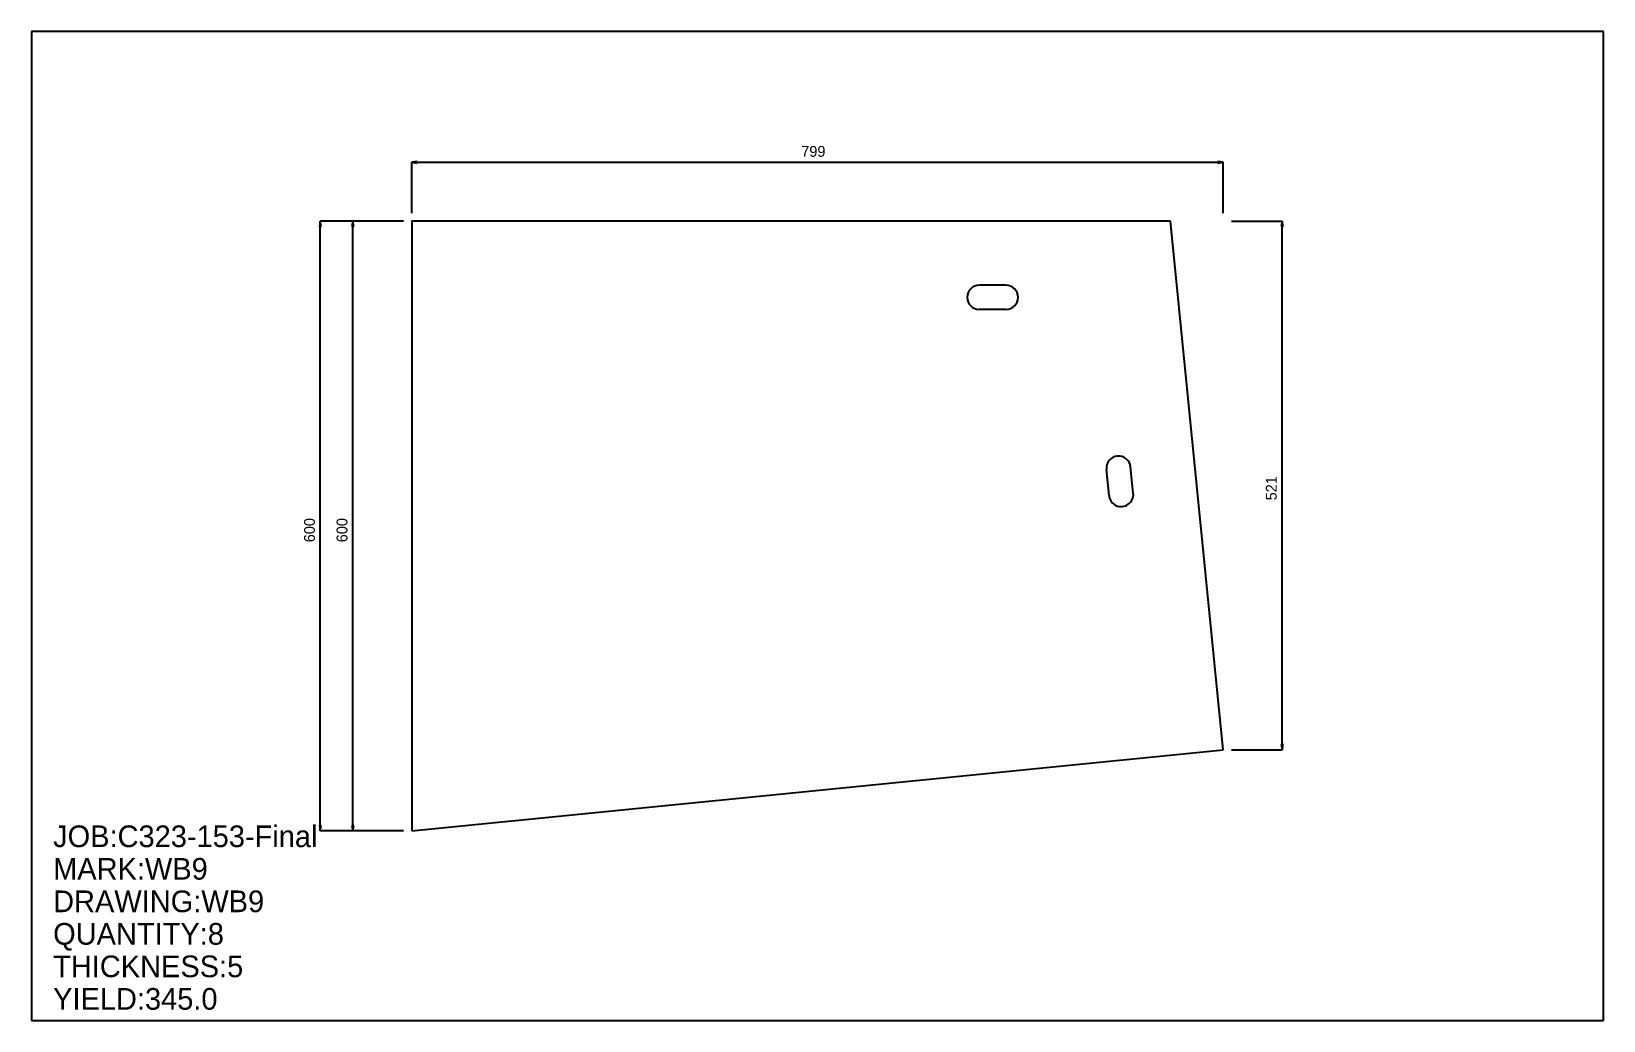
# Model space of a CAD drawing. Extents: x 0 to 1548, y 0 to 974.
import ezdxf

# ---------------------------------------------------------------- set-up
doc = ezdxf.new("R2010")
doc.units = 0
doc.header["$LTSCALE"] = 0.125
for name, color, linetype in [('2', 7, 'CONTINUOUS'), ('3', 1, 'CONTINUOUS'), ('4', 1, 'CONTINUOUS'), ('5', 7, 'CONTINUOUS'), ('6', 4, 'CONTINUOUS')]:
    doc.layers.add(name, color=color, linetype=linetype)

# ---------------------------------------------------------------- blocks, each defined once
blk = doc.blocks.new('ARROW')
at = {"layer": '2', "linetype": 'CONTINUOUS'}
for p, q in [((0, 0), (-1, 0.166667)), ((-1, 0.166667), (-1, -0.166667)), ((-1, -0.166667), (0, 0))]:
    blk.add_line(p, q, dxfattribs=at)
blk = doc.blocks.new('PLATE')
at = {"layer": '3', "linetype": 'CONTINUOUS'}
for p, q in [((0, 0), (0.000161, -600.49854)), ((746.95502, 0), (0, 0)), ((799.01495, -520.59668), (746.95502, 0)), ((0.000161, -600.49854), (799.01495, -520.59668))]:
    blk.add_line(p, q, dxfattribs=at)
at = {"layer": '4', "linetype": 'CONTINUOUS'}
for p, q in [((584.955017, -63), (558.955017, -63)), ((584.955017, -87), (558.955017, -87)), ((686.556418, -270.351641), (683.969307, -244.480676)), ((710.437309, -267.963538), (707.850198, -242.092573))]:
    blk.add_line(p, q, dxfattribs=at)
for centre, start, end in [((558.955017, -75), 90, -90), ((584.955017, -75), -90, 90), ((695.909752, -243.286624), 5.710625, -174.289375), ((698.496864, -269.15759), -174.289375, 5.710625)]:
    blk.add_arc(centre, 12, start, end, dxfattribs=at)
at = {"layer": '5', "linetype": 'CONTINUOUS'}
for p, q in [((-0.1, 0), (0.1, 0)), ((0, -0.1), (0, 0.1))]:
    blk.add_line(p, q, dxfattribs=at)
blk.add_circle((0, 0), 0.1, dxfattribs=at)
at = {"layer": '6', "linetype": 'CONTINUOUS'}
for p, q in [((0, 8.006647), (0, 58.048195)), ((0, 57.998196), (799.01495, 57.998196)), ((799.01495, 8.006647), (799.01495, 58.048195)), ((-8.006601, 0.000001), (-90.07473, 0.000007)), ((-90.024773, -600.49854), (-90.024727, 0.000007)), ((-8.006601, 0.000001), (-58.048149, 0.000004)), ((-57.998196, -600.49854), (-57.99815, 0.000004)), ((807.02167, -0.000001), (857.06323, -0.000004)), ((857.01318, -520.59668), (857.01324, -0.000004)), ((807.02161, -520.59668), (857.06317, -520.59668)), ((-8.006647, -600.49854), (-90.074776, -600.49854)), ((-8.006647, -600.49854), (-58.048195, -600.49854))]:
    blk.add_line(p, q, dxfattribs=at)
at = {"layer": '6', "xscale": 5.337764, "yscale": 5.337764, "zscale": 5.337764}
for p, rotation in [((0, 57.998196), 180), ((-90.024727, 0.000007), 90), ((-57.99815, 0.000004), 90), ((857.01324, -0.000004), 90), ((857.01318, -520.59668), 270), ((-90.024773, -600.49854), 270), ((-57.998196, -600.49854), 270)]:
    blk.add_blockref('ARROW', p, dxfattribs=dict(at, rotation=rotation))
blk.add_blockref('ARROW', (799.01495, 57.998196), dxfattribs=at)
at = {"layer": '5'}
blk.add_text('ZERO', height=0.015, dxfattribs=at).set_placement((0, 0))
at = {"layer": '6'}
blk.add_text('799', height=10.676, dxfattribs=at).set_placement((383.49417, 63.33596))
for s, p in [('521', (851.67542, -274.97717)), ('600', (-95.362518, -316.26257)), ('600', (-63.335938, -316.26257))]:
    blk.add_text(s, height=10.676, rotation=90, dxfattribs=at).set_placement(p)

msp = doc.modelspace()

# ---------------------------------------------------------------- linework, layer by layer
at = {"layer": '5', "linetype": 'CONTINUOUS'}
for p, q in [((1547.9519, 974.14209), (0, 974.14209)), ((0, 974.14209), (0, 0)), ((1547.9519, 0), (1547.9519, 974.14209)), ((0, 0), (1547.9519, 0))]:
    msp.add_line(p, q, dxfattribs=at)

# ---------------------------------------------------------------- block references
at = {"layer": '2'}
msp.add_blockref('PLATE', (374.46848, 787.32031), dxfattribs=at)

# ---------------------------------------------------------------- texts
at = {"layer": '5'}
for s, p in [('JOB:C323-153-Final', (21.351057, 170.80846)), ('MARK:WB9', (21.351057, 138.78188)), ('DRAWING:WB9', (21.351057, 106.75529)), ('QUANTITY:8', (21.351057, 74.728699)), ('THICKNESS:5', (21.351057, 42.702114)), ('YIELD:345.0', (21.351057, 10.675529))]:
    msp.add_text(s, height=21.351, dxfattribs=at).set_placement(p)

doc.saveas('drawing.dxf')
